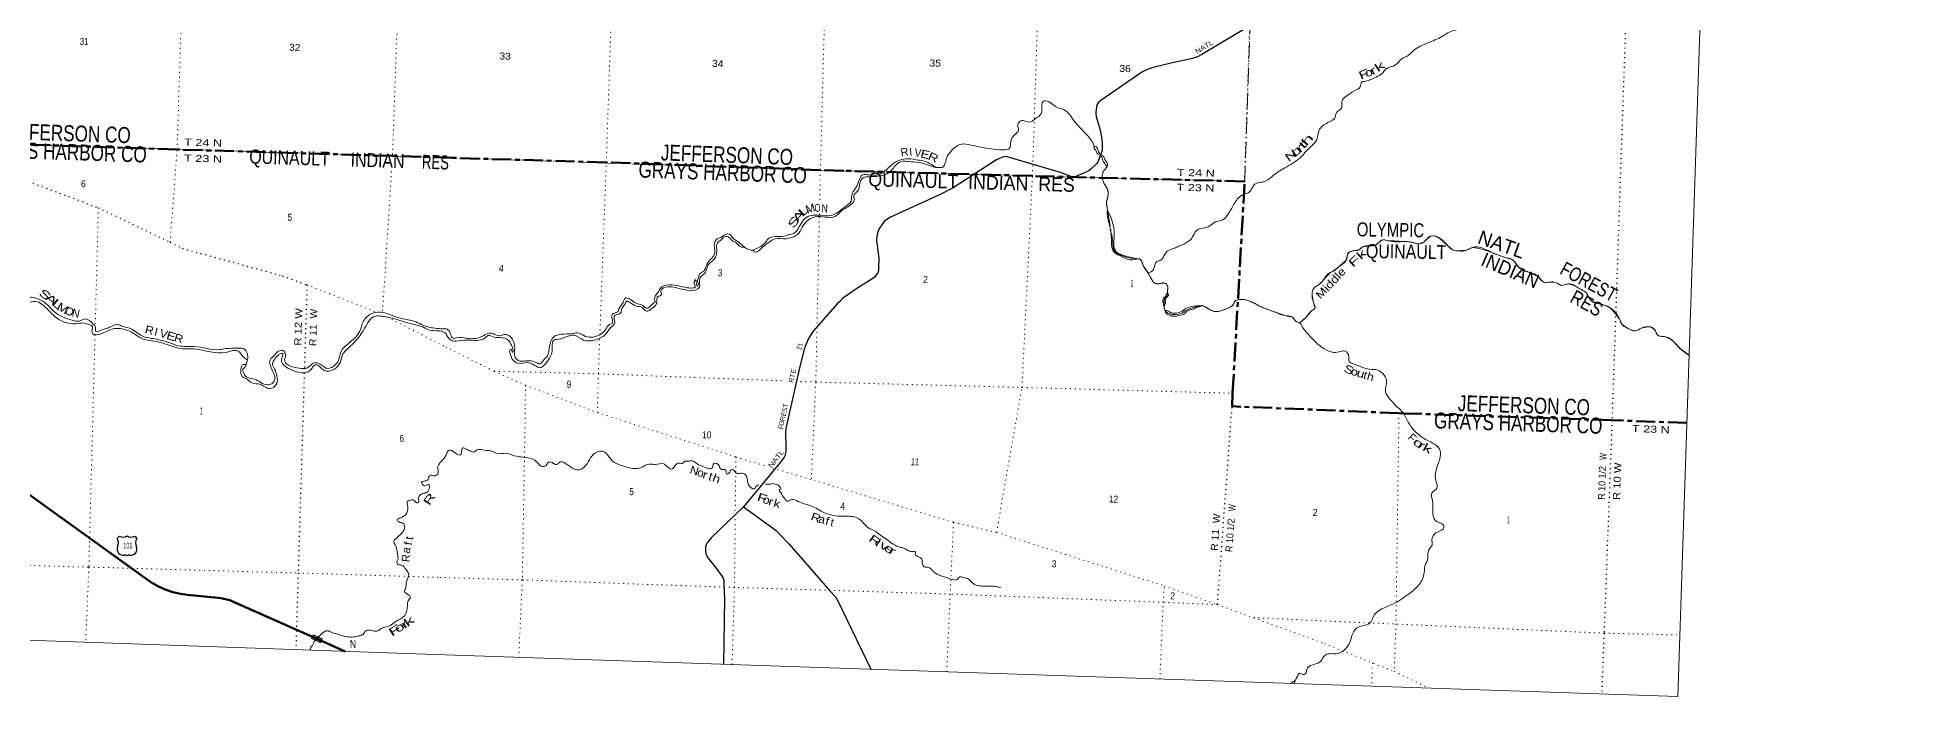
# Model space of a CAD drawing. Header units: feet. Extents: x -932108 to -739700, y 12311 to 202656.
# Drawn here: x -786759 to -739700, y 12311 to 28775 of the extents above; entities that cross this region are included whole.
import ezdxf
from ezdxf.enums import TextEntityAlignment as Align

# ---------------------------------------------------------------- set-up
doc = ezdxf.new("R2010")
doc.units = ezdxf.units.FT
doc.header["$LTSCALE"] = 80
for name, pattern in [('DOT_DASHED', [7.7, 5, -1.2, 0.3, -1.2]), ('DOTTED', [1.5, 0.3, -1.2]), ('LONG_DASH_SHORT_DASH', [9.9, 6, -1.2, 1.5, -1.2])]:
    doc.linetypes.add(name, pattern=pattern)
for name, color, linetype, lineweight in [('11', 7, 'LONG_DASH_SHORT_DASH', 60), ('16', 7, 'Continuous', 25), ('20', 7, 'Continuous', 70), ('29', 7, 'Continuous', 25), ('30', 7, 'Continuous', 35), ('39', 7, 'Continuous', 13), ('4', 7, 'Continuous', 13), ('44', 7, 'DOT_DASHED', 13), ('57', 7, 'Continuous', 13), ('6', 7, 'DOTTED', 25), ('7', 7, 'DOTTED', 13)]:
    doc.layers.add(name, color=color, linetype=linetype, lineweight=lineweight)
doc.layers.add('12', color=7, linetype='Continuous')
doc.layers.add('41', color=7, linetype='Continuous')

msp = doc.modelspace()

# ---------------------------------------------------------------- linework, layer by layer
at = {"layer": '11'}
for points in [[(-776393.48, 25770.32), (-777889.48, 25817.13), (-783272.95, 25979.7), (-788435.46, 26150.04), (-789726.88, 26182.62), (-790424.66, 26202.39), (-793764.1, 26335.13), (-795742.98, 26397.22), (-799002.57, 26515.65), (-801047.1, 26597.66), (-804297.23, 26695.77), (-806364.23, 26764.36), (-807440.52, 26740.21)], [(-766610.46, 25448.5), (-767194.01, 25464.7), (-772545.89, 25656.04), (-776393.48, 25770.32)], [(-756903.29, 19558.01), (-756903.14, 19560), (-756890.11, 19886.69), (-756588.68, 25180.25), (-761894.55, 25317.58), (-766610.46, 25448.5)], [(-752627.01, 19383.77), (-752732.39, 19387.22), (-756903.14, 19560)], [(-745533.47, 19146.07), (-747407.92, 19213.02), (-752627.01, 19383.77)]]:
    msp.add_lwpolyline(points, dxfattribs=at)
at = {"layer": '16'}
for p, q in [((-784768.08, 16255.68), (-784716.77, 16314.44)), ((-784525.01, 16320.41), (-784525.29, 16320.21)), ((-784332.92, 16314.53), (-784281.53, 16255.68))]:
    msp.add_line(p, q, dxfattribs=at)
for centre, radius, start, end in [((-784621.87, 15990.15), 151.42, 159.09177, 283.81923), ((-784961.06, 16145.05), 222.05, 332.97043, 29.75871), ((-784625.69, 16472.1), 182.07, 239.97227, 303.45418), ((-784423.91, 16471.6), 181.52, 236.33975, 300.08743), ((-784423.92, 16472.1), 182.07, 236.54582, 236.59441), ((-784427.75, 15990.15), 151.42, 256.18077, 20.90823), ((-784088.56, 16145.05), 222.05, 150.24129, 207.02957)]:
    msp.add_arc(centre, radius, start, end, dxfattribs=at)
for centre, major_axis, start_param, end_param in [((-784566.53, 15791.33), (-19.56, 51.67), 4.95877769, 6.28318531), ((-784483.08, 15791.33), (19.56, 51.67), 0, 1.32637542)]:
    msp.add_ellipse(centre, major_axis=major_axis, ratio=0.929097, start_param=start_param, end_param=end_param, dxfattribs=at)
at = {"layer": '20'}
msp.add_lwpolyline([(-779069.65, 13435.55), (-779665.15, 13699.64), (-781849.72, 14668.44), (-781956.85, 14711.75), (-782067.92, 14743.62), (-782181.72, 14763.7), (-782246.65, 14769.74), (-783018.49, 14849.5), (-783183.86, 14870.17), (-783381.13, 14914.25), (-783572.7, 14978.71), (-783756.49, 15062.84), (-783930.48, 15165.72), (-789033.42, 18828.26)], dxfattribs=at)
at = {"layer": '29'}
for points in [[(-755392.17, 29700.9), (-757660.41, 28357.07), (-757766.64, 28297.47), (-757846.98, 28266.56), (-757935.93, 28242.74), (-758395.74, 28143.76), (-758845.75, 28038.48), (-758926.03, 28012.91), (-759003.27, 27985.09), (-759077.42, 27951.08), (-759155.98, 27909.11), (-760184.86, 27203.08), (-760248.42, 27144.17), (-760273.14, 27103.98), (-760289.16, 27045.71), (-760313.31, 26915.39), (-760313.31, 26869.01), (-760302, 26807.51), (-760209.04, 26496.08), (-760166.55, 26290.88), (-760151.25, 26157.6), (-760151.1, 26018.81), (-760163.46, 25932.25), (-760173.23, 25889.6), (-760232.21, 25731.3), (-760261.56, 25664.83), (-760285.51, 25629.27), (-760306.29, 25606.75), (-760416.04, 25502.52), (-760473.2, 25454.6), (-760499.47, 25437.59), (-760536.3, 25418.93), (-760789.13, 25315.47), (-760829.3, 25300.01), (-760884.54, 25291.44)], [(-760884.54, 25291.44), (-760977.6, 25317.02), (-761189.94, 25403.74), (-762523.65, 25799.14), (-762578.08, 25800.86), (-762642.96, 25785.41), (-762789.88, 25718.62), (-763875.77, 25018.71), (-764197.1, 24857.94), (-765441.06, 24289.63), (-765533.39, 24230.32), (-765596.72, 24177.76), (-765644.62, 24125.2), (-765731.13, 23989.17), (-765768.21, 23887.15), (-765783.66, 23803.67), (-765789.62, 23722.32), (-765737.02, 23243.65), (-765738.86, 23018.4), (-765745.7, 22955.21), (-765760.48, 22897.83), (-765800.65, 22839.08), (-765853.18, 22783.44), (-765906.34, 22741.33), (-766311.73, 22484.4), (-766637.96, 22251.67), (-766712.12, 22183.66), (-766775.17, 22124.9), (-767371.77, 21441.67), (-767426.3, 21363.84), (-767498.45, 21237.62), (-767544.8, 21138.69), (-767587.97, 21013.67), (-767718.78, 20520.25), (-768056.15, 19008.55), (-768067.26, 18924.47), (-768059.05, 18549.34), (-768059.24, 18458.24), (-768066.97, 18387.14), (-768084.13, 18325.3), (-768098.03, 18291.29), (-768122.75, 18255.74), (-768187.79, 18166.13), (-769119.54, 17044.3)], [(-769119.54, 17044.3), (-769925.83, 16271.69), (-770027.39, 16148.8), (-770050.57, 16096.25), (-770063.13, 16037.09), (-770062.93, 15954.03), (-770053.66, 15882.93), (-770035.12, 15818), (-770008.76, 15768.88), (-769826.08, 15547.08), (-769648.07, 15307.37), (-769624.19, 15264.6), (-769611.83, 15202.77), (-769603.82, 15091.58), (-769591.97, 14760.44), (-769613.13, 13111.28)], [(-769119.54, 17044.3), (-768297.15, 16454.89), (-768231.66, 16385.12), (-767976.34, 16117.12), (-766954.59, 14948.86), (-766817.49, 14798.55), (-766739.94, 14667.93), (-766654.13, 14489.1), (-765933.49, 12986.16)]]:
    msp.add_lwpolyline(points, dxfattribs=at)
at = {"layer": '39'}
msp.add_lwpolyline([(-781550.81, 20595.88), (-781535.45, 20627.96), (-781514.73, 20719.66)], dxfattribs=at)
for points in [[(-745154.27, 30628), (-745233.18, 30575.5), (-745333.68, 30518.87), (-745494.67, 30456.98), (-745599.49, 30445.06), (-745655.9, 30389.07), (-745855.11, 30324.68), (-746147.83, 30229.85), (-746194.95, 30155.43), (-746324.6, 30124.42), (-746442.48, 30086.92), (-746606.43, 30001.06), (-746993.81, 30098.66), (-747325.66, 30180.02), (-747557.17, 30110.88), (-747728.16, 29999.2), (-747988.52, 29961.31), (-748270.83, 29825.92), (-748566.28, 29763.32), (-748877.52, 29707.37), (-749028.65, 29641.07), (-749160.07, 29666.34), (-749414.74, 29570.01), (-749563.23, 29569.85), (-749852.43, 29462.84), (-750102.93, 29470.73), (-750337.08, 29385.63), (-750746.56, 29231.18), (-750855.54, 29215.41), (-751070.45, 29059.3), (-751327.03, 28965.05), (-751496.03, 28903.48), (-751619.51, 28826.05), (-751965.12, 28663.06), (-752202.07, 28558), (-752362.65, 28455.94), (-752555.52, 28298.96), (-752641.27, 28262.2), (-752826.92, 28084.85), (-753016.28, 28016.05), (-753179.02, 27859.89), (-753341.04, 27771.94), (-753567.1, 27688.53), (-753666.86, 27652.33), (-753701.15, 27547.29), (-753833.36, 27452.14), (-754043.47, 27315.91), (-754159.33, 27177.97), (-754157.07, 27083.53), (-754189.12, 26984.43), (-754244.73, 26948.49), (-754303.3, 26888.57), (-754320.6, 26806.95), (-754509.39, 26651.81), (-754725.58, 26463.63), (-754789.26, 26225.26), (-755001.27, 25990.75), (-755160.89, 25812.38), (-755538.62, 25548.27), (-755874.37, 25330.69), (-756064.6, 25189.66), (-756147.85, 25164.84), (-756305.64, 25132.94), (-756395.94, 25032.12), (-756466.61, 24920.49), (-756621.74, 24854.36), (-756747.71, 24764.99), (-756912.28, 24512.54), (-757044.97, 24305), (-757169.41, 24203.52), (-757321.26, 24169.37), (-757459.73, 24068.45), (-757795.32, 23955.25), (-757890.11, 23792.38), (-757992.75, 23684.02), (-758203.74, 23575.93), (-758320.17, 23524.32), (-758522.26, 23437.96), (-758622.66, 23285.35), (-758683.63, 23215.49), (-758789.81, 23169.5), (-758858.31, 23011.62), (-758907.5, 22935.28), (-759009.71, 22901.34)], [(-760348.08, 26052.03), (-760397.7, 26171.8), (-760504.62, 26308.51), (-760598.63, 26416.61), (-760812.29, 26643.85), (-761119.96, 26979.19), (-761286.33, 27033.94), (-761556.81, 27195.18), (-761633.89, 27174.14), (-761658, 27022.53), (-761671.61, 26882.55), (-761829.7, 26742.26), (-761979.23, 26665.86), (-762170.35, 26703.52), (-762256.97, 26594.53), (-762240.13, 26463.39), (-762353.67, 26333.38), (-762436.27, 26174.05), (-762473.28, 26000.87), (-762604.86, 25971.94), (-763426.82, 26090.73), (-763697.04, 26107.42), (-763890.87, 25976.57), (-764013.63, 25816.82), (-764074.67, 25644.59), (-764131, 25540.42), (-764221.79, 25527.95), (-764309.49, 25531.19)], [(-760227.94, 25843.26), (-760255.67, 25859.07), (-760312.18, 25951.63), (-760356.74, 26041.72), (-760326.29, 26050.55), (-760258.97, 25977.63), (-760210.96, 25873.36), (-760207.47, 25869.62)], [(-768881.07, 23463.76), (-768686.75, 23556.45), (-768564.15, 23662.01), (-768473.77, 23764.83), (-768255.56, 23802.38), (-768062.12, 23822.84), (-767990.8, 23850.13), (-767857.14, 23880.99), (-767725.97, 24050.45), (-767492.88, 24310.23), (-767355.21, 24340.92), (-766930.17, 24332.16), (-766752.44, 24411.45), (-766561.81, 24562.51), (-766428.56, 24683.71), (-766417.83, 24801.72), (-766374.65, 24928.48), (-766278.43, 25077.24), (-766135.33, 25344.59), (-765982.91, 25342.58), (-765719.51, 25356.27), (-765456.68, 25556.66), (-765225.91, 25708.13), (-764983.58, 25746.74), (-764766.09, 25716.06), (-764578.81, 25682.57), (-764417.41, 25603.93), (-764314.03, 25529.59), (-764371.56, 25545.91), (-764535.77, 25604.59), (-764730.34, 25656.44), (-764996.4, 25676.98), (-765140.48, 25686.69), (-765298.66, 25594.58), (-765491.12, 25397.43), (-765839.95, 25304.82), (-766055.11, 25293.24), (-766105.67, 25283.2), (-766214.8, 25112.87), (-766224.41, 25022.92), (-766282.74, 24918.83), (-766360.38, 24833.57), (-766344.42, 24730.57), (-766410.84, 24624.79), (-766553.56, 24518.02), (-766627.44, 24476.77), (-766769.02, 24347.87), (-766892.02, 24282.48), (-767132.27, 24295.98), (-767387.66, 24281.98), (-767521.4, 24198.94), (-767650.24, 24037.42), (-767765.94, 23853.3), (-767870.43, 23799.21), (-768050.97, 23750.14), (-768326.08, 23744.94), (-768477.69, 23666.62), (-768637.46, 23534.43), (-768749.56, 23440.49), (-768816.8, 23415.05), (-768881.07, 23463.76)], [(-760029.42, 25545.01), (-760101.31, 25654.24), (-760144.51, 25728.21), (-760156.06, 25790.9), (-760173.75, 25815.09)], [(-760165.07, 25832.29), (-760158.62, 25827.13), (-760109.82, 25793.08), (-760082.33, 25727.76), (-760050.19, 25678.32), (-760025.74, 25637.2), (-760029.42, 25545.01)], [(-760150.43, 25272.52), (-760155.13, 25311.1), (-760120.28, 25430.16), (-760029.42, 25545.01)], [(-760018.33, 24462), (-760043.03, 24650.26), (-759998.34, 24865.29), (-760021.43, 24990.66), (-760098.53, 25120.17), (-760150.43, 25272.52)], [(-781514.73, 20719.66), (-781519.83, 20890.34), (-781614.95, 21001.37), (-781779.19, 21012.04), (-782066.45, 21002.13), (-782209.62, 20978.1), (-782853.53, 21056.53), (-783228.38, 21071.16), (-783431.16, 21137.09), (-783783.51, 21235.35), (-784168.12, 21328.51), (-784491.63, 21522.25), (-784635.19, 21554.4), (-784720.3, 21594.93), (-784934.3, 21550.84), (-785044.02, 21503.79), (-785195.98, 21453.93), (-785304.95, 21432.94), (-785314.28, 21457.28), (-785314.02, 21535.52), (-785367.9, 21615.29), (-785562.87, 21743.19), (-785724.96, 21689.6), (-785892.93, 21710.41), (-786346.24, 21925.89), (-786535.4, 22115.82), (-786738.51, 22239.94), (-787095.19, 22258.07), (-787225.52, 22123.34), (-787257.36, 21993.83), (-787210.36, 21884.16), (-787204.31, 21815.78), (-787283.99, 21697.66), (-787356, 21705.72), (-787392.94, 21746.89), (-787380.82, 21818.78), (-787398.09, 21915.56), (-787462.69, 21971.56), (-787571.78, 21946.57), (-787746.75, 21933.47), (-788042.93, 21961.92), (-788195.67, 22092.64), (-788424.18, 22309.77), (-788520.58, 22515.14), (-788630.03, 22616.54), (-789146.49, 22799.7), (-789263.71, 22770.92), (-789478.53, 22837.2), (-789784.47, 22944.17), (-790108.68, 23252.29), (-790171.11, 23452.67), (-790174.73, 23743.68), (-790172.82, 23948.26), (-790241.62, 24136.79), (-790363.91, 24210.48), (-790521.44, 24245.03), (-790808.43, 24174.92), (-790907.55, 24147.64), (-790910.54, 24113.62), (-790907.75, 24071.41), (-790875.44, 24078.52), (-790790.47, 24102.19), (-790727.5, 24128.49), (-790515.39, 24176.65), (-790372.13, 24134.47), (-790263.93, 24059.18), (-790243.38, 23868.01), (-790239.64, 23442.58), (-790185.46, 23234.4), (-789884.73, 22947.01), (-789705.51, 22829.58), (-789367.19, 22731.72), (-789078.46, 22723.54), (-788859.75, 22653.14), (-788646.1, 22546.78), (-788564.72, 22446.17), (-788431.27, 22203.64), (-788315.08, 22057.91), (-788160.65, 21985.32), (-787974.9, 21885.76), (-787695.05, 21847.74), (-787541.32, 21889.53), (-787466.84, 21897.45), (-787431.74, 21862.35), (-787459.95, 21788.92), (-787460.21, 21710.68), (-787352.13, 21631.38), (-787268.15, 21620.98), (-787153.54, 21697.98), (-787119.29, 21841.46), (-787166.75, 21935.09), (-787177.53, 22047.75), (-787138.77, 22138.93), (-787099.63, 22173.94), (-787049.91, 22158.49), (-786906.97, 22174.5), (-786724.67, 22163.31)], [(-759252.2, 23247.99), (-759445.33, 23285.73), (-759679.41, 23353.19), (-759829.67, 23459.5), (-759855.34, 23671.28), (-759997.89, 24423.65), (-760020.58, 24458.68), (-760027.3, 24390.69), (-759984.49, 24156.15), (-759929.48, 23874.95), (-759914.71, 23591.33), (-759876.79, 23435.26), (-759710.58, 23326.32), (-759461.91, 23222.15), (-759314.94, 23234.41), (-759252.2, 23247.99)], [(-776545.01, 21365.42), (-776491.72, 21269.45), (-776399.65, 21199.36), (-776186.81, 21203), (-775921.56, 21212.59), (-775569.93, 21274.98), (-775505.67, 21326.64), (-775344.51, 21292.17), (-775152.58, 21274.56), (-775033.5, 21241.75), (-774928.11, 21117.14), (-774878.89, 20992.75), (-774885.78, 20920.76), (-774896.04, 20915.14), (-774903.17, 20937.5), (-774913.35, 20984.07), (-774945.81, 20975.32), (-774951.65, 20879.2), (-774868.29, 20705.28), (-774754.57, 20638.56), (-774527.31, 20651.66), (-774392.27, 20616.22), (-774215.25, 20526.92), (-773968.93, 20766.1), (-773907.4, 20900.17), (-773894.76, 21116.47), (-773869.13, 21205.79), (-773743.48, 21236.96), (-773332.23, 21335.13), (-773112.25, 21216.04), (-772849.48, 21213.69), (-772562.69, 21360.94), (-772427.2, 21538.26), (-772339.38, 21627.13), (-772345.56, 21723.73), (-772343.81, 21818), (-772231.54, 21865.76), (-772177.37, 21915.81), (-772157.67, 22007.37), (-772085.48, 22106.9), (-772042.13, 22187.49), (-771964.88, 22162.35), (-771792.26, 22063.19), (-771651.21, 22027.51), (-771544.39, 21938.98), (-771407.36, 22003.83), (-771296.78, 22109.87), (-771282.13, 22175.53), (-771281.97, 22229.72), (-771258.9, 22305.09), (-771202.08, 22320.91), (-771166.59, 22355.64), (-771185.19, 22442.69), (-771073.17, 22534.62), (-770858.48, 22534.17), (-770536.17, 22465.23), (-770323.57, 22462.86), (-770213.79, 22548.85), (-770217.73, 22651.38), (-770198.75, 22775.09), (-770121.35, 22854.33), (-770056.13, 22930.05), (-770032.97, 23007.42), (-769997.16, 23100.35), (-769868, 23219.7), (-769806.14, 23311.61), (-769785.8, 23469.38), (-769762.66, 23647.13), (-769658.81, 23735.36), (-769612.66, 23785.73), (-769559.61, 23807.72), (-769453.03, 23763.37), (-769409.03, 23709.44), (-769301.08, 23648.97), (-769184.87, 23544.01), (-769088.69, 23536.73)], [(-769141.44, 23576.42), (-769259.73, 23679.45), (-769386.67, 23766.77), (-769451.35, 23855.64), (-769565.79, 23854.14), (-769685.02, 23782.57), (-769801.69, 23724.95), (-769843.42, 23533.89), (-769836.52, 23405.15), (-769906.46, 23261.37), (-769968.96, 23203.62), (-770064.47, 23022.71), (-770122.32, 22930.65), (-770219.27, 22864.22), (-770239.14, 22768.66), (-770264.61, 22683.35), (-770246.01, 22596.29), (-770273.58, 22559.24), (-770290.97, 22626.17), (-770325.28, 22721.87), (-770349, 22680.66), (-770330.48, 22591.6), (-770324.54, 22539.18), (-770373.5, 22519.03), (-770517.75, 22524.73), (-771045.04, 22585.7), (-771185.92, 22525.03), (-771250.66, 22411.16), (-771341.43, 22248.13), (-771327.96, 22183.36), (-771421.95, 22090.72), (-771513.38, 22012.03), (-771580.78, 22032.76), (-771652.74, 22089.8), (-771795.39, 22135.58), (-771965.61, 22244.68), (-772062.98, 22268.6), (-772127.71, 22154.73), (-772237.08, 21978.39), (-772253.02, 21930.84), (-772369.54, 21877.23), (-772410.96, 21794.56), (-772386.51, 21703.26), (-772388.83, 21645.14), (-772468.8, 21602.13), (-772546.76, 21508.86), (-772622.88, 21411.49), (-772884.51, 21291.35), (-773064.5, 21306.49), (-773239.68, 21391.7), (-773374.47, 21382.97), (-773899.34, 21253.15), (-773952.78, 21120.77), (-773979.53, 20953.21), (-774012.77, 20824.04), (-774107, 20725.39), (-774215.57, 20619.27), (-774261.09, 20635.12), (-774435.15, 20698.2), (-774598.07, 20688.58), (-774749.85, 20706.62), (-774833.84, 20814.32), (-774835.06, 20985), (-774983.74, 21332.12), (-775065, 21357.41), (-775174.55, 21327.62), (-775355.58, 21366.88), (-775472.98, 21391.6), (-775616.09, 21324.98), (-776020.13, 21256.64), (-776300.37, 21273.73), (-776381.14, 21260.86), (-776437.25, 21363.44), (-776481.81, 21453.53), (-776540.61, 21493.71)], [(-768881.07, 23463.76), (-768980.92, 23475.73), (-769071.24, 23525.47), (-769141.44, 23576.42)], [(-745479.12, 20833.42), (-745662.66, 20962.75), (-745930.74, 21234.3), (-746082.6, 21300.52), (-746246.16, 21325.04), (-746352.04, 21487.81), (-746463.91, 21550.44), (-746674.02, 21514.58), (-746819.22, 21446.04), (-747048.66, 21529.38), (-747148.43, 21593.54), (-747222.66, 21745.02), (-747554.61, 22075.29), (-747727.39, 22120.26), (-747917.15, 22191.99), (-748074.56, 22421.03), (-748227.71, 22505.36), (-748422.05, 22613.41), (-748538.49, 22611.99), (-748650.03, 22582.27), (-748817.68, 22655.13), (-748949.67, 22666.37), (-749108.18, 22666.61), (-749286.25, 22830.22), (-749487.72, 22910.44), (-749729.74, 23030.41), (-749920.01, 23240.67), (-750051.11, 23273.95), (-750144.23, 23303.72), (-750373.51, 23391.07), (-750893.68, 23530.05), (-751042.89, 23461.67), (-751260.21, 23446.17), (-751405.34, 23480.01), (-751579.17, 23649.47), (-751746.59, 23778.53), (-751951.98, 23810.73), (-752105.99, 23672.29), (-752258.56, 23620.1), (-752387.58, 23655.31), (-752529.18, 23676.96), (-753013.85, 23700.12), (-753111.21, 23724.04), (-753214.19, 23678.47), (-753302.97, 23595.12), (-753654.35, 23538.74), (-753733.36, 23469.59), (-753858.53, 23450.45), (-753980.49, 23411.11), (-754063.25, 23197.58), (-754242.02, 23042.05), (-754384.89, 22931.26), (-754466.39, 22900.36), (-754622.15, 22717.82), (-754716.7, 22611.15), (-754857.01, 22514.31), (-754904.91, 22369.67), (-754867.31, 22155.4), (-754835, 22009.6), (-754915.69, 21948.55), (-754982.6, 21880.93), (-755056.79, 21781.49), (-755169.21, 21679.54), (-755208.64, 21646.97)], [(-786724.67, 22163.31), (-786567.74, 22038.49), (-786345.37, 21817.52), (-785807.14, 21623.72), (-785629.99, 21642.77), (-785452.64, 21599.63), (-785405.04, 21580.23), (-785388.73, 21519.58), (-785402.79, 21449.76), (-785376.87, 21374.79), (-785259.09, 21353.4), (-785058.32, 21425.95), (-784843.34, 21504.12), (-784648.9, 21496.61), (-784363.24, 21382.18), (-784122.55, 21238.94), (-783835.15, 21184.65), (-783498.6, 21094.87), (-783232.12, 21011.08), (-782845.31, 20994.1), (-782047.06, 20909.29), (-781834.96, 20957.45), (-781743.24, 20936.79), (-781675.09, 20864.64), (-781597.38, 20776.17), (-781514.73, 20719.66)], [(-758604.18, 22038.05), (-758625.83, 22149.31), (-758630.25, 22239.81), (-758558.53, 22327.31), (-758519.99, 22388.02), (-758489.62, 22344.66), (-758531.92, 22290.13), (-758575.19, 22211.54), (-758568.29, 22132.98), (-758587.92, 22093.61), (-758604.18, 22038.05)], [(-755208.64, 21646.97), (-755311.38, 21687.16), (-755395.61, 21788.85), (-755546.83, 21820.92), (-755837.97, 21916.73), (-756124.62, 22024.41), (-756482.93, 22197.14), (-756728.39, 22230.93), (-756830.47, 22186.78), (-756892.97, 22078.85), (-757020.22, 22007.59), (-757332.34, 21929.59), (-757445.17, 21968.17), (-757546.95, 22032.42), (-757643.52, 22076.38)], [(-776540.61, 21493.71), (-776788.03, 21508.61), (-777115.21, 21582.5), (-777301.12, 21669.6), (-777623.98, 21746.96), (-777880.72, 21820.44), (-778113, 21907.28), (-778404.79, 21879.43), (-778617.12, 21684.82), (-778708.59, 21436.63), (-778947.18, 21166.53), (-779164.16, 20949.99), (-779241.42, 20707.41), (-779335.24, 20585.69), (-779504.11, 20506.21), (-779701.78, 20610.11), (-779845.16, 20648.28), (-780015.41, 20520.7), (-780222.29, 20514.52), (-780459.45, 20571.4), (-780563.52, 20650.58), (-780585.26, 20731.45), (-780562.13, 20837.12), (-780597.39, 20936.43), (-780752.19, 20926.77), (-780859.59, 20821.48), (-780957.66, 20691.84), (-780939.14, 20568.94), (-780871.48, 20410.53), (-780827.59, 20262.83), (-780899.65, 20130.46), (-781021, 20097.78), (-781336.11, 20235.11), (-781529.15, 20290.74), (-781623.75, 20419.81), (-781627.85, 20486.13), (-781592.49, 20529.27), (-781567.67, 20554.65), (-781554.31, 20600.41), (-781588.16, 20609.39), (-781659.56, 20569.29), (-781677.86, 20491.56), (-781679.11, 20379.25), (-781647.17, 20304.11), (-781540.45, 20246.92), (-781398.93, 20144.6), (-781201.23, 20110.91), (-781080.66, 20047.31), (-780955.44, 20005.64), (-780783.35, 20127.16), (-780781.8, 20319.72), (-780836.9, 20495.82), (-780889.04, 20635.73), (-780842.15, 20730.7), (-780742.65, 20840.23), (-780675.32, 20878.45), (-780631.21, 20877.2), (-780649.92, 20785.44), (-780661.07, 20677.42), (-780595.68, 20579.27), (-780449.85, 20486.86), (-779994.08, 20425.8), (-779913.79, 20495.75), (-779857.33, 20574.4), (-779784.45, 20596.41), (-779678.15, 20525.18), (-779566.06, 20445.77), (-779449.64, 20446.48), (-779255.62, 20563.37), (-779192.51, 20663.9), (-779143.35, 20837.05), (-778946.25, 21060.18), (-778680.71, 21359.61), (-778531.04, 21608.15), (-778354.86, 21801.78), (-778185.91, 21815.05), (-778055.98, 21797.32), (-777834.69, 21746.92), (-777578.12, 21667.42), (-777315.24, 21597.78), (-777181.76, 21563.9), (-776989.7, 21474.2), (-776817.84, 21449.27), (-776671.64, 21439.11), (-776604.17, 21413.12), (-776568.9, 21387.65), (-776545.01, 21365.42)], [(-758570.39, 21934.65), (-758583.02, 21964.95), (-758595.6, 22001.58), (-758604.46, 22033.2)], [(-757643.52, 22076.38), (-757941.62, 22048.01), (-758072.24, 21992.95), (-758207.9, 21911.99), (-758383.39, 21888.81), (-758480.2, 21926.76), (-758535.18, 21957.03), (-758563.94, 21940.1), (-758491.49, 21844.9), (-758231.29, 21828.6), (-758099.07, 21873.56), (-758030.32, 21937.09), (-757875.66, 21991.2), (-757771.49, 22037.27), (-757680.22, 22061.77), (-757643.52, 22076.38)], [(-755350.73, 12629.93), (-755339.89, 12671.2), (-755322.11, 12714.66), (-755272.35, 12805.03), (-755210.82, 12888.92), (-755133.88, 12855.77), (-755079.15, 12869.67), (-755020.99, 13019.93), (-754832.52, 13116.87), (-754691.33, 13185.56), (-754585.24, 13329.92), (-754468.97, 13377.51), (-754302.69, 13370.95), (-754118.87, 13452.01), (-753962.14, 13658.6), (-753907.1, 13831.06), (-753791.33, 14017.19), (-753577.77, 14089.05), (-753438.26, 14165.84), (-753370.48, 14305.69), (-752882.49, 14617.62), (-752468.53, 14884.31), (-752229.03, 15103.69), (-752100.76, 15401.73), (-752068.33, 15611.23), (-752015.93, 15717.55), (-752012.1, 15863.94), (-751945.04, 16035.93), (-751904.66, 16092.55), (-751908.52, 16197.09), (-751854.04, 16355.52), (-751750.91, 16425.72), (-751608.44, 16526.48), (-751633.45, 16603.75), (-751755.5, 16662.77), (-751839.41, 16722.29), (-751885.67, 16920.84), (-751896.12, 17212.32), (-751906.47, 17405.44), (-751785.72, 17515.09), (-751785.81, 17613.45), (-751818.44, 17751.24), (-751816.21, 17907.73), (-751700.13, 18302.61), (-751720.59, 18494.12), (-751895.3, 18641.54), (-752162.16, 18792.59), (-752500.37, 19167.28), (-752601.04, 19359.95), (-752789.78, 19558.1), (-752928.35, 19706.1), (-753036.95, 19850.91), (-753071.65, 19936.59), (-753039.86, 20180.23), (-753101.9, 20335.24), (-753275.17, 20468.55), (-753469.1, 20486.25), (-753865.06, 20620.32), (-753981.03, 20681.11), (-753988.49, 20795.82), (-754080.98, 20942), (-754187.8, 20930.16), (-754363.21, 20908.99), (-754598.58, 20994.57), (-754883.73, 21240.69), (-755127.61, 21515.3), (-755207.79, 21647.67)], [(-776654.19, 18194.43), (-776558.27, 18329.07), (-776476.63, 18464.36), (-776332.62, 18402.46), (-776192.3, 18348.74), (-776167.94, 18405.99), (-776139.26, 18521.29), (-776024.58, 18478.62), (-775914.07, 18432.1), (-775864.47, 18418.09), (-775776.08, 18470.81), (-775595.78, 18463.69), (-775418.03, 18442.61), (-775278.03, 18380.88), (-775065.11, 18386.52), (-774846.9, 18323.7), (-774400.61, 18243.84), (-774277.36, 18164.7), (-774172.85, 18068.23), (-774049.92, 18081.44), (-773992.4, 18165.49), (-773863.29, 18132.28), (-773782.11, 18104.99), (-773753.03, 18129.93), (-773672.98, 18174.95), (-773566.47, 18128.59), (-773441.21, 18049.37), (-773343.36, 17987.29), (-773217.47, 17974.28), (-773062.81, 18078.58), (-772782.45, 18416.79), (-772599.58, 18423.61), (-772426.79, 18228.1), (-772159.93, 18077.04), (-771955.49, 18020.79), (-771690.49, 18024.37), (-771472.05, 18118.12), (-771312.09, 18103.77), (-771132.27, 18134.8), (-770972.71, 18010.07), (-770929.36, 17990.29), (-770794.02, 18113.41), (-770696.66, 18139.68), (-770646.89, 18129.68), (-770586.47, 18185.51), (-770504.1, 18188.28), (-770397.36, 18198.11), (-770274.02, 18120.97), (-770057, 18028.09), (-769939.92, 17995.36), (-769892.48, 18027.62), (-769860.44, 18126.72), (-769786.07, 18129.8), (-769714.91, 18052.72), (-769690.94, 17999.58), (-769629.56, 17979.09), (-769583.32, 17981.28), (-769546.93, 17937.68), (-769542.92, 17887.34), (-769521.68, 17866.43), (-769488.99, 17881.2), (-769461.58, 17914.24), (-769425.29, 17969.01), (-769369.03, 17970.8), (-769298.11, 17887.71), (-769179.75, 17887.05), (-769076.61, 17856.88), (-769018.33, 17708.04), (-768988.51, 17600.47), (-768846.1, 17498.49), (-768776.77, 17580.74), (-768729.24, 17597.52)], [(-776721.8, 18112.92), (-776742.4, 18092.69), (-776760.7, 18014.97), (-776745.79, 17906.21), (-776759.04, 17864.45), (-776864.52, 17825.31), (-776940.31, 17841.5), (-776986.34, 17776.6), (-777012.26, 17713.13), (-777099.17, 17691.52), (-777162.2, 17663.21), (-777145.43, 17618.6), (-777100.77, 17567.18), (-777054.18, 17581.91), (-776991.39, 17602.2), (-776962.3, 17567.27), (-776980.77, 17483.53), (-777022.85, 17416.51), (-777136.35, 17377.59), (-777224.37, 17317.89), (-777239.45, 17282.21), (-777227.5, 17209.65), (-777243.17, 17153.91), (-777277.43, 17148.87), (-777355.78, 17215.29), (-777472.48, 17204.55), (-777511.27, 17181.57), (-777509.2, 17045.09), (-777552.69, 16859.74), (-777695.72, 16771.51), (-777775.78, 16709.58), (-777734.77, 16670.29), (-777625.42, 16635.1), (-777583.8, 16547.65), (-777664.81, 16383.43), (-777800.86, 16258.88), (-777857.38, 16178.23), (-777823.61, 16097.02), (-777764.17, 15862.61), (-777758.09, 15726.01), (-777778.28, 15652.36), (-777733.61, 15600.93), (-777645.79, 15584.4), (-777558.29, 15487.63), (-777485.4, 15371.21), (-777508.58, 15263.53), (-777551.73, 15090.21), (-777562.36, 15000.23), (-777592.11, 14942.89), (-777504.2, 14860.15), (-777442.01, 14790.17), (-777498.82, 14699.5), (-777515.7, 14601.67), (-777529.73, 14463.64), (-777581.62, 14334.7), (-777808.89, 14178.63), (-777892.9, 14118.82), (-777933.81, 14091.89), (-778169.07, 14006.27), (-778279.32, 13941.18), (-778409.31, 13956.9), (-778555.97, 13951.03), (-778626.82, 13860.75), (-778734.36, 13819.66), (-778861.5, 13795.17), (-779189.29, 13840.57), (-779322.59, 13880.46), (-779408.12, 13906.96), (-779517.24, 13950.18), (-779666.05, 13870.13), (-779819.49, 13706.01)], [(-776654.12, 18194.44), (-776656.14, 18194.16), (-776660.82, 18192.96), (-776721.8, 18112.92)], [(-768567.88, 17615.28), (-768450.08, 17617.34), (-768379.41, 17628.6), (-768313.61, 17617.97), (-768225.3, 17568.31), (-768183.94, 17498.43), (-768227.29, 17468.02), (-768185.54, 17408.16), (-768135.04, 17315.83), (-768079.74, 17243.39), (-768029.57, 17193.23), (-767917.79, 17228.96), (-767755.03, 17184.39), (-767390.8, 17059.6), (-767105.98, 16905.83), (-766628.12, 16812.68), (-766258.85, 16763.97), (-766069.15, 16589.86), (-765985.81, 16516.31), (-765857.74, 16457.05), (-765682.15, 16331.68), (-765529.81, 16227.3), (-765371.93, 16110.66), (-765180.32, 16034.84), (-765114.76, 16018.2), (-765022.52, 15966.38)], [(-765022.52, 15966.38), (-764895.42, 15933.26), (-764823.46, 15926.4), (-764821.61, 15872.13), (-764750.2, 15801.06), (-764673.59, 15759.89), (-764646.09, 15644.38), (-764603.77, 15548.36), (-764482.04, 15531.51), (-764417.85, 15480.8), (-764321.12, 15390.66), (-764070.36, 15288.42), (-763836.28, 15220.96), (-763790.12, 15221.14), (-763731.47, 15283.06), (-763605.26, 15278.07), (-763494.26, 15243.58), (-763372.45, 15128.36), (-763222.03, 15076.25), (-763055.99, 15063.67), (-762939.55, 15065.09), (-762801.55, 15053.62), (-762683.99, 15032.91)], [(-779819.49, 13706.01), (-779821.37, 13704), (-779899.44, 13571.79), (-779939.28, 13512.74), (-779946.32, 13465.66)], [(-755443.8, 12633.05), (-755394.15, 12669.33), (-755328.22, 12701.74)]]:
    msp.add_spline(points, degree=3, dxfattribs=at)
at = {"layer": '39', "linetype": 'DOT_DASHED'}
for points in [[(-759010.17, 22901.63), (-759011.12, 22903.24), (-759117.15, 23061.99), (-759151.46, 23157.69), (-759204.44, 23238.08), (-759252.2, 23247.99)], [(-758509.75, 22544.19), (-758566.5, 22630.74), (-758654.41, 22640.23), (-758761.54, 22620.38), (-758854.67, 22650.15), (-758926.88, 22751.36), (-759010.17, 22901.63)], [(-758520.85, 22388.37), (-758514.23, 22482.14), (-758509.75, 22544.19)]]:
    msp.add_spline(points, degree=3, dxfattribs=at)
at = {"layer": '4'}
msp.add_lwpolyline([(-924530.42, 202655.58), (-893729.37, 201405.05), (-862926.63, 200196.88), (-832122.26, 199031.09), (-801316.3, 197907.67), (-770508.84, 196826.62), (-739699.92, 195787.95), (-745759.19, 12310.89), (-776820.49, 13358.06), (-807880.32, 14447.96), (-838938.61, 15580.59), (-869995.32, 16755.93)], dxfattribs=at)
at = {"layer": '44'}
for points in [[(-746116.26, 56692), (-746200.69, 54211.11), (-747499.29, 54247.18), (-747616.09, 50925.18), (-751615.31, 51078.04), (-751638.61, 50400.99), (-754307.8, 50478.07), (-754339.61, 49167.15), (-755850.35, 49222.76), (-756407.3, 30482.57), (-756588.68, 25180.25), (-760130.92, 25267.08), (-760149.78, 25267.62)], [(-807250.28, 32057.16), (-789688.89, 26181.6), (-776393.48, 25770.32)], [(-760149.78, 25267.62), (-761894.55, 25317.58), (-767194.01, 25464.7), (-776397.15, 25770.43)], [(-760018.33, 24462), (-760038.14, 24593.91), (-760043.23, 24654.13), (-760040.95, 24688.87), (-760013.22, 24787.26), (-760000.93, 24836.76), (-759998.68, 24885.57), (-760006.18, 24942.37), (-760020.7, 24988.86), (-760038.46, 25023.71), (-760088.36, 25099.31), (-760106.13, 25138.45), (-760133.69, 25209.43), (-760149.78, 25267.62)], [(-760018.33, 24462), (-759915.59, 23887.24), (-759892.29, 23728.29), (-759873.23, 23497.29), (-759860.52, 23454.9), (-759832.98, 23420.99), (-759809.69, 23401.92), (-759710.14, 23344.7), (-759525.88, 23279), (-759428.45, 23262.05), (-759252.2, 23247.99)], [(-755198, 21655.76), (-755058.1, 21780.18), (-754942.56, 21922.55), (-754910.56, 21952.95), (-754844.67, 21990.82), (-754836.31, 22003.63), (-754834.4, 22024.09), (-754875.68, 22199.25), (-754901.66, 22346.98), (-754904.52, 22412.87), (-754884.6, 22472.02), (-754837.31, 22534.54), (-754724.71, 22603.1), (-754662.73, 22671.69), (-754455.64, 22908.7), (-754380.5, 22934.47), (-754273.81, 23016.44), (-754066.2, 23194.86), (-754038.49, 23239.65), (-754016.54, 23362.14), (-753989.66, 23404.71), (-753919.68, 23436.07), (-753735.49, 23469), (-753705.23, 23488.01), (-753653.06, 23539.35), (-753584.76, 23558.23), (-753350.31, 23575.56), (-753275.24, 23617.94), (-753230.12, 23666.43), (-753158.22, 23711.56), (-753103.4, 23723.79), (-753013.45, 23700.09), (-752842.74, 23692.59), (-752475.59, 23669.81), (-752268.96, 23621.71), (-752199.33, 23627.65), (-752091.29, 23680.9), (-751960.88, 23806.96), (-751890.13, 23820.81), (-751813.62, 23809.56), (-751699.25, 23745.24), (-751455.06, 23519.27), (-751380.43, 23466.69), (-751289.03, 23447.86), (-751051.14, 23460.2), (-750926.42, 23525.31), (-750874.42, 23527.69), (-750728.25, 23501.02), (-750500.41, 23435.89), (-750099.45, 23289.07), (-749899.56, 23231.23), (-749845.07, 23176.78), (-749759.83, 23053.08), (-749603.87, 22964.82), (-749249.38, 22804), (-749162.71, 22695.54), (-749110.4, 22666.96), (-748818.73, 22655.26), (-748731.68, 22615.85), (-748653.24, 22582.44), (-748487.59, 22620.32), (-748361.35, 22579.99), (-748058.61, 22410.1), (-747951.03, 22219.35), (-747854.3, 22163.69), (-747740.37, 22124.37), (-747541.74, 22069.43), (-747448.71, 22010.35), (-747333.9, 21892.8), (-747230.05, 21755.01), (-747155.35, 21601.03), (-747024.24, 21516.8), (-746908.73, 21463.8), (-746819.71, 21446.04), (-746748.88, 21473.01), (-746671.46, 21515.38), (-746519.25, 21550.8), (-746439.87, 21544.84), (-746366.34, 21499.43), (-746330, 21462.65), (-746280.65, 21357.13), (-746246.3, 21325.11), (-746198.74, 21312.5), (-746092.79, 21303.54), (-745940.98, 21241.33), (-745863.53, 21174.9), (-745721.81, 21013.29), (-745480.69, 20834.52)], [(-759252.2, 23247.99), (-759240.84, 23250.27), (-759229.25, 23249.81), (-759213.45, 23244.61), (-759199.72, 23233.4), (-759182.32, 23212.98), (-759168.9, 23192.54), (-759157.04, 23169.9), (-759147.62, 23148.21), (-759129.84, 23090.07), (-759121.65, 23070.2), (-759102.32, 23038.44), (-759063.55, 22982.16), (-759019.86, 22917.61), (-759009.34, 22900.22), (-759007.9, 22898.07), (-759002.29, 22888.08), (-758953.84, 22800.35), (-758905.27, 22712.97), (-758873.55, 22668.81), (-758847.05, 22644.01), (-758819.34, 22629.09), (-758793.62, 22622.52), (-758761.97, 22620.38), (-758734.98, 22623.19), (-758659.34, 22639.81), (-758613.51, 22643.26), (-758587.92, 22640.3), (-758562.63, 22628.1), (-758544.42, 22611.62), (-758532.03, 22594.45), (-758518.27, 22565.99), (-758510.4, 22545.87), (-758510.56, 22530.05), (-758520.85, 22388.37)], [(-758520.85, 22388.37), (-758521.96, 22342.29), (-758569.61, 22274.47), (-758601.38, 22222.55), (-758603.5, 22179.1), (-758604.4, 22032.91)], [(-757643.52, 22076.38), (-757580.97, 22048.82), (-757533.13, 22024.71), (-757448.17, 21969.82), (-757402.24, 21947.43), (-757354.25, 21932.48), (-757324.2, 21929.16), (-757295.89, 21929.19), (-757235.22, 21936.27), (-757154.79, 21956.99), (-757097.18, 21977.17), (-757003.73, 22014.5), (-756942.01, 22045.71), (-756892.18, 22079.47), (-756877.08, 22097.22), (-756861.78, 22133.95), (-756844.19, 22172.12), (-756831.8, 22185.7), (-756804.26, 22205.08), (-756783.15, 22216.33), (-756766.22, 22223.1), (-756746.37, 22228.47), (-756725.96, 22231.1), (-756688.89, 22232.7), (-756640.75, 22231.73), (-756557.39, 22220.53), (-756503.13, 22205.04), (-756426.19, 22171.46), (-756189.25, 22051.93), (-755944.96, 21955.72), (-755628.55, 21847.08), (-755527.34, 21815.47), (-755484.13, 21807.24), (-755390.73, 21786.9), (-755377.22, 21777.77), (-755366.38, 21765.14), (-755336.28, 21712.86), (-755317.24, 21691.39), (-755281.15, 21668.84), (-755245.12, 21652.69), (-755223.19, 21647.66), (-755207.69, 21647.45)], [(-758570.39, 21934.65), (-758514.54, 21896.18), (-758421.35, 21859.09), (-758330.28, 21851.67), (-758230.73, 21863.33), (-758148.13, 21897.23), (-758092, 21939.62), (-758011.52, 21983.07), (-757882.32, 22030.75), (-757753.13, 22061.48), (-757643.52, 22076.38)]]:
    msp.add_lwpolyline(points, dxfattribs=at)
msp.add_spline([(-758570.39, 21934.65), (-758583.02, 21964.95), (-758595.6, 22001.58), (-758604.46, 22033.2)], degree=3, dxfattribs=at)
at = {"layer": '57'}
for points in [[(-779874.38, 13850.79), (-779647.34, 13746.13), (-779691.31, 13650.78), (-779918.35, 13755.45)], [(-779870.46, 13840.17), (-779657.95, 13742.21), (-779695.22, 13661.39), (-779907.73, 13759.36)]]:
    msp.add_lwpolyline(points, close=True, dxfattribs=at)
at = {"layer": '6'}
msp.add_line((-757267.35, 14604.15), (-756903.29, 19557.9), dxfattribs=at)
for points in [[(-746116.54, 56621.46), (-746432.51, 47592.77), (-747407.92, 19213.02), (-747606.13, 13891.29), (-747666.4, 12373.96)], [(-756588.68, 25180.25), (-756407.3, 30482.57), (-756253.64, 35794.01), (-756093.73, 41111.23), (-755931.19, 46444.4), (-755893.5, 47892.23), (-755773.44, 51757.69), (-755708.92, 54004.52)], [(-787989.81, 38207.92), (-788036.05, 36761.79), (-788218.08, 31442.37), (-788435.46, 26150.04), (-788455.55, 25733.31), (-785247.58, 24524.94), (-783448.41, 23661.44), (-783147.75, 23510.47), (-780645.17, 22821.64), (-780027.61, 22595.5), (-780091.4, 20511.51)], [(-780094.86, 20398.58), (-780248.08, 15393.31), (-780305.16, 13478.21)]]:
    msp.add_lwpolyline(points, dxfattribs=at)
at = {"layer": '7'}
for p, q in [((-777913.9, 25434.8), (-778138.79, 21914.32)), ((-785241.56, 24524.77), (-785320.3, 21551.43)), ((-767217.75, 24371.04), (-767218.47, 24338.09)), ((-780027.61, 22595.5), (-778298.15, 21915.13)), ((-778016.45, 21789.29), (-776556.18, 21040.93)), ((-785479.46, 15541.53), (-785559.32, 13660.39)), ((-753396.83, 13146.85), (-753413.85, 12564.97))]:
    msp.add_line(p, q, dxfattribs=at)
for points in [[(-777429.22, 40823.6), (-777544.69, 36526.82), (-777704.92, 31154.53), (-777889.48, 25817.13), (-777891.1, 25791.81)], [(-772707.97, 21345.9), (-772545.89, 25656.04), (-772364.26, 30964.37), (-772208.52, 36277.74), (-772060.26, 40919.22)], [(-783448.41, 23661.44), (-783272.95, 25979.7), (-783106.32, 31321.61), (-782870.61, 36623.46), (-782744.58, 40301.67)], [(-761914, 24923.73), (-761894.55, 25317.58), (-761720.38, 30640.26), (-761569.45, 35933.74), (-761503.69, 38148.23)], [(-766829.76, 37729.55), (-766876.6, 36089.19), (-767050.53, 30772.53), (-767194.01, 25464.7), (-767210.71, 24695.69)], [(-762791.75, 16406.2), (-762155.51, 20032.46), (-761914, 24923.73)], [(-767219.38, 24296), (-767309.04, 20165.78), (-767420.42, 17727.7)], [(-785325.71, 21346.92), (-785479.46, 15541.53), (-785479.46, 15541.53)], [(-772767.24, 19401.8), (-772744.58, 20372.47), (-772711.16, 21261.31)], [(-776556.18, 21040.93), (-775350.6, 20435.27), (-774560.7, 20418.12), (-772744.58, 20372.47), (-768068.12, 20194.64)], [(-775350.6, 20435.27), (-774567.72, 20091.2), (-772767.24, 19401.8), (-769306, 18293.51), (-768555.27, 18068.24)], [(-774567.72, 20091.2), (-774570.63, 19515.2), (-774645.61, 15220.39), (-774733.61, 13286.37)], [(-767810.98, 20184.87), (-767309.04, 20165.78), (-762155.51, 20032.46), (-756890.11, 19886.69)], [(-752732.39, 19387.22), (-752807.99, 14120.87), (-752851.47, 12930.21)], [(-769402.75, 13104.1), (-769341.74, 15032.95), (-769306, 18293.51)], [(-768378.87, 18015.31), (-763867.12, 16661.46), (-762791.75, 16406.2), (-758601.17, 15070.36), (-757267.35, 14604.15), (-754593.45, 13627.33), (-752851.47, 12930.21), (-751983.94, 12517.32)], [(-763867.12, 16661.46), (-763950.68, 14868.16), (-764034.9, 12921.85)], [(-807813.36, 16319.36), (-806718.23, 16265.69), (-801397.78, 16074.82), (-796026.98, 15887.75), (-790797.34, 15682.18), (-785479.46, 15541.53), (-780248.08, 15393.31), (-776754.18, 15285.68)], [(-757267.35, 14604.15), (-758609.46, 14661.19), (-763950.68, 14868.16), (-769341.74, 15032.95), (-774645.61, 15220.39), (-776754.18, 15285.68)], [(-758708.63, 12742.25), (-758627.65, 14657.89), (-758601.17, 15070.36)], [(-756368.28, 14280.16), (-754572.83, 14194.6), (-747606.13, 13891.29), (-745708.56, 13844.06)]]:
    msp.add_lwpolyline(points, dxfattribs=at)

# ---------------------------------------------------------------- texts
at = {"layer": '12', "width": 0.8}
for s, rotation, p in [('JEFFERSON CO', 358.11, (-787741.92, 26244.5)), ('GRAYS HARBOR CO', 358.11, (-788245.55, 25791.05)), ('JEFFERSON CO', 357.952, (-771188.01, 25707.56)), ('GRAYS HARBOR CO', 357.952, (-771745.88, 25280.91)), ('JEFFERSON CO', 358.126, (-751267.34, 19442.04)), ('GRAYS HARBOR CO', 358.126, (-751860.27, 19008.58))]:
    msp.add_text(s, height=400, rotation=rotation, dxfattribs=at).set_placement(p)
at = {"layer": '16', "width": 0.6}
msp.add_text('101', height=140, dxfattribs=at).set_placement((-784505.21, 16008.64), align=Align.CENTER)
at = {"layer": '30'}
for s, rotation, width, p in [('NATL', 30.645, 1.2, (-757781.12, 28366.03)), ('21', 75.152, 0.8, (-767676.77, 20956.85)), ('NATL', 51.288, 1.25, (-768414.86, 18010.78))]:
    msp.add_text(s, height=120, rotation=rotation, dxfattribs=dict(at, width=width)).set_placement(p)
for s, width, p in [('R', 0.85, (-767861.32, 20201.29)), ('T', 1.1, (-767835.99, 20308.6)), ('E', 0.95, (-767810.78, 20427.79)), ('R', 0.85, (-768078.2, 19240.89)), ('E', 0.95, (-768050.29, 19356.71)), ('S', 0.95, (-768026.61, 19464.36)), ('T', 1.1, (-768004.26, 19564.4)), ('O', 0.85, (-768105.06, 19125.88))]:
    msp.add_text(s, height=120, rotation=77.419, dxfattribs=dict(at, width=width)).set_placement(p, align=Align.CENTER)
msp.add_text('F', height=120, rotation=77.419, dxfattribs=at).set_placement((-768125.13, 19027.51), align=Align.CENTER)
at = {"layer": '41'}
for s, rotation, width, p in [('F', 23.061, 1.6, (-753689.18, 27721.14)), ('o', 23.368, 1.3, (-753541.77, 27776.94)), ('r', 27.923, 1.6, (-753394.2, 27831.42)), ('k', 33.625, 1.8, (-753261.63, 27905.71)), ('I', 4.681, 0.95, (-764962.34, 25813.65)), ('V', 351.88, 0.95, (-764853.99, 25810.74)), ('E', 346.126, 1.25, (-764705.77, 25788.57)), ('R', 335.922, 1.3, (-764526.23, 25742.12)), ('N', 36.724, 1.55, (-755491.54, 25663.49)), ('o', 40.931, 1.85, (-755340.8, 25773.64)), ('r', 46.253, 2.2, (-755215.08, 25867.51)), ('t', 48.474, 1.85, (-755111.68, 25977.36)), ('h', 48.058, 2, (-755049.81, 26045.11)), ('L', 42.807, 2, (-767647.14, 24279.05)), ('M', 18.307, 1.05, (-767522.88, 24372.87)), ('O', 1.887, 0.7, (-767335.39, 24419.19)), ('N', 358.887, 0.8, (-767163.95, 24408.15)), ('S', 53.769, 1.7, (-767870.54, 23986.09)), ('A', 50.716, 1.7, (-767763.72, 24131.29)), ('Fk', 43.613, 1.7, (-753885.62, 23022.54)), ('Middle', 46.564, 1.2, (-754692.13, 22227.64)), ('S', 338.508, 1.3, (-754128.64, 20428.23)), ('o', 340.476, 1.2, (-753955.49, 20362.1)), ('u', 342.631, 1.3, (-753807.56, 20314.46)), ('h', 345.262, 1.15, (-753549.58, 20228.2)), ('o', 322.706, 1.7, (-752407.48, 18637.63)), ('r', 329.349, 1.7, (-752282.43, 18541.63)), ('k', 331.074, 1.65, (-752161.73, 18473.59)), ('N', 343.166, 1.1, (-770473.86, 17889.42)), ('o', 343.168, 1.1, (-770294.07, 17829.02)), ('r', 342.133, 1.3, (-770157.72, 17777.08)), ('t', 340.332, 1.1, (-770009.01, 17728.09)), ('h', 340.392, 1.25, (-769910.92, 17692.34)), ('F', 341.109, 1.5, (-768794.93, 17215.69)), ('o', 341.964, 1.15, (-768652.42, 17155.19)), ('r', 344.008, 1.25, (-768508.92, 17100.17)), ('k', 345.602, 1.2, (-768381.49, 17054.62)), ('R', 339.194, 1.25, (-767453.82, 16728.97)), ('a', 347.496, 1.1, (-767258.31, 16658.6)), ('f', 346.992, 1.2, (-767085.79, 16604.99)), ('R', 325.227, 1.55, (-766006, 16210.32)), ('i', 328.322, 1.35, (-765827.53, 16096.44)), ('v', 326.35, 1.7, (-765740.35, 16047.78)), ('e', 326.342, 1.6, (-765629.39, 15982.28)), ('r', 330.012, 1.65, (-765504.19, 15899.44))]:
    msp.add_text(s, height=200, rotation=rotation, dxfattribs=dict(at, width=width)).set_placement(p)
for s, rotation, p in [('R', 8.459, (-765172.77, 25803.96)), ('t', 343.761, (-753635.7, 20255.68)), ('F', 315.136, (-752530.9, 18761.6)), ('t', 347.947, (-766954.34, 16571.48))]:
    msp.add_text(s, height=200, rotation=rotation, dxfattribs=at).set_placement(p)
for s, rotation, width, p in [('S', 326.235, 1.65, (-786627.59, 22266.56)), ('A', 321.07, 1.7, (-786479.95, 22156.47)), ('L', 319.733, 1.9, (-786325.72, 22031.96)), ('M', 329.745, 1.3, (-786177.07, 21926.23)), ('O', 338.441, 1.05, (-786002.03, 21839.06)), ('R', 346.395, 1.1, (-783988.65, 21369.01)), ('V', 344.51, 1.1, (-783635.69, 21276.11)), ('E', 343.611, 1.3, (-783447.66, 21218.22)), ('R', 344.155, 1.15, (-783256.48, 21164.34)), ('R', 55.651, 1.55, (-776887.24, 17187)), ('a', 79.441, 1.05, (-777447.79, 15942.43)), ('f', 80.599, 1.1, (-777402.44, 16115.3)), ('F', 32.966, 1.9, (-777779.72, 13880.77)), ('r', 36.536, 1.9, (-777521.62, 14037.19)), ('k', 34.712, 1.85, (-777418.65, 14108.25)), ('N', 1.109, 0.8, (-778876.69, 13519.5)), ('o', 33.821, 1.6, (-777661.53, 13953.59))]:
    msp.add_text(s, height=200, rotation=rotation, dxfattribs=dict(at, width=width)).set_placement(p, align=Align.CENTER)
for s, rotation, p in [('N', 348.2, (-785823.63, 21791.41)), ('I', 346.253, (-783820.33, 21326.28)), ('t', 80.118, (-777377.62, 16248.25)), ('R', 82.895, (-777456.21, 15753.07))]:
    msp.add_text(s, height=200, rotation=rotation, dxfattribs=at).set_placement(p, align=Align.CENTER)
at = {"layer": '44'}
for s, rotation, width, p in [('QUINAULT', 358.27, 0.85, (-781473.71, 25630.79)), ('INDIAN', 358.27, 0.85, (-778940.21, 25553.32)), ('RES', 358.27, 0.7, (-777157.88, 25498.64)), ('QUINAULT  INDIAN  RES', 358.41, 0.95, (-766000.12, 25061.96)), ('OLYMPIC', 359.145, 0.8, (-753789.3, 23809.17)), ('QUINAULT', 359.145, 0.85, (-753560.54, 23266.58)), ('INDIAN', 336.661, 0.95, (-750711.07, 23096.77)), ('FOREST', 331.331, 0.8, (-748737.87, 22884.33)), ('RES', 331.331, 0.85, (-748483.69, 22180.66))]:
    msp.add_text(s, height=350, rotation=rotation, dxfattribs=dict(at, width=width)).set_placement(p)
msp.add_text('NATL', height=350, rotation=340.661, dxfattribs=at).set_placement((-750790.34, 23640.57))
at = {"layer": '6'}
for s, rotation, width, p in [('T 24 N', 358.27, 1.35, (-783098.64, 26078.89)), ('T 23 N', 358.27, 1.35, (-783101.74, 25680.35)), ('T 24 N', 358.517, 1.35, (-758283.97, 25322.05)), ('T 23 N', 358.517, 1.35, (-758293.83, 24949.6)), ('R 12 W', 88.247, 1.2, (-780171.92, 21074.55)), ('R 11  W', 88.247, 1.1, (-779797.35, 21063.38)), ('T 23 N', 357.954, 1.35, (-746913.46, 18918.99)), ('W', 87.867, 0.65, (-747545.83, 18218.11)), ('R 10 1/2', 87.867, 0.95, (-747585.57, 17223.05)), ('R 10 W', 87.867, 1.2, (-747209.26, 17215.9)), ('W', 85.797, 0.65, (-756825.19, 16932.33)), ('R 11  W', 85.797, 1.1, (-757266.03, 15944.09)), ('R 10 1/2', 85.797, 0.95, (-756898.8, 15912.99))]:
    msp.add_text(s, height=175, rotation=rotation, dxfattribs=dict(at, width=width)).set_placement(p)
at = {"layer": '7'}
for s, rotation, width, p in [('31', 358.377, 0.85, (-785709.08, 28595.16)), ('32', 358.377, 1.1, (-780479.27, 28448.06)), ('33', 357.738, 1.1, (-775221.14, 28232.23)), ('34', 357.738, 1.1, (-769906.06, 28046.55)), ('35', 357.738, 1.1, (-764470.52, 28056.42)), ('36', 357.738, 1.1, (-759725.45, 27921.41)), ('6', 358.377, 0.9, (-785679, 25038.45)), ('5', 358.377, 0.9, (-780517.58, 24199.29)), ('4', 357.738, 0.9, (-775232.85, 22923.96)), ('3', 357.738, 0.9, (-769759.88, 22810.38)), ('2', 357.738, 0.9, (-764628.38, 22645.16)), ('1', 357.738, 0.45, (-759446.62, 22549.08)), ('9', 357.738, 0.9, (-773542.42, 20025.85)), ('1', 358.377, 0.45, (-782712.37, 19361.36)), ('6', 358.377, 0.9, (-777719.34, 18672.85)), ('10', 357.738, 0.9, (-770156.23, 18765.65)), ('11', 357.738, 0.65, (-764933.9, 18088.9)), ('5', 357.738, 0.9, (-771973.77, 17341.84)), ('4', 357.738, 0.9, (-766698.69, 16980.35)), ('12', 357.738, 0.9, (-759990, 17158.6)), ('2', 357.738, 0.9, (-754889.38, 16822.7)), ('1', 357.738, 0.45, (-750037.62, 16634.85)), ('3', 357.738, 0.9, (-761413.55, 15537.48)), ('2', 357.738, 0.9, (-758451.17, 14738.29))]:
    msp.add_text(s, height=175, rotation=rotation, dxfattribs=dict(at, width=width)).set_placement(p)

doc.saveas('drawing.dxf')
